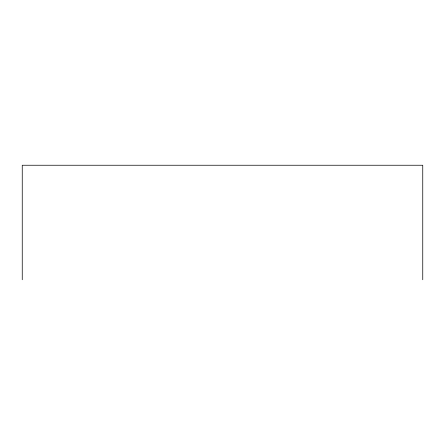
<?xml version="1.0" encoding="UTF-8"?>
<svg xmlns="http://www.w3.org/2000/svg" width="445" height="445" viewBox="0 0 445 445"><rect width="100%" height="100%" fill="white"/><g stroke="black" fill="none" stroke-linecap="round" stroke-linejoin="round"><path stroke-width="0.67" d="M422.75 279.755L422.75 165.245L22.25 165.245L22.25 279.755"/></g></svg>
